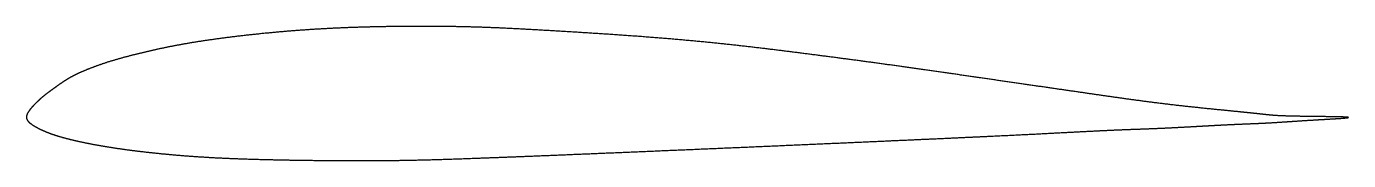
# Model space of a CAD drawing. Header units: millimetres. Extents: x -8 to 742, y -25 to 51.
import ezdxf

# ---------------------------------------------------------------- set-up
doc = ezdxf.new("R2010")
doc.units = ezdxf.units.MM
doc.layers.get('0').update_dxf_attribs({"linetype": 'CONTINUOUS'})

msp = doc.modelspace()

# ---------------------------------------------------------------- linework, layer by layer
msp.add_open_spline([(-8.37, -0.36), (-8.39, 0.13), (-8.26, 1.13), (-7.51, 2.74), (-5.73, 4.98), (-3.29, 7.55), (-0.87, 9.89), (1.87, 12.21), (5, 14.57), (8.15, 16.82), (10.97, 18.84), (13.62, 20.66), (16.63, 22.48), (20.43, 24.42), (25.05, 26.48), (30.34, 28.55), (35.99, 30.52), (41.78, 32.31), (47.53, 33.92), (53.18, 35.37), (58.72, 36.72), (64.27, 38), (70, 39.25), (76.13, 40.47), (82.82, 41.69), (90.18, 42.89), (98.19, 44.06), (106.73, 45.19), (115.65, 46.26), (124.76, 47.24), (133.89, 48.12), (142.94, 48.88), (151.85, 49.53), (160.65, 50.06), (169.39, 50.49), (178.14, 50.82), (186.94, 51.07), (195.81, 51.25), (204.7, 51.36), (213.52, 51.4), (222.16, 51.39), (230.52, 51.32), (238.53, 51.18), (246.19, 50.99), (253.6, 50.74), (260.92, 50.43), (268.37, 50.06), (276.16, 49.65), (284.48, 49.18), (293.42, 48.65), (302.99, 48.08), (313.13, 47.44), (323.69, 46.75), (334.54, 46), (345.48, 45.18), (356.38, 44.3), (367.08, 43.36), (377.53, 42.37), (387.68, 41.32), (397.53, 40.24), (407.12, 39.13), (416.49, 37.99), (425.7, 36.84), (434.8, 35.68), (443.84, 34.51), (452.84, 33.33), (461.83, 32.13), (470.84, 30.92), (479.87, 29.68), (488.93, 28.42), (498.03, 27.13), (507.18, 25.82), (516.37, 24.49), (525.6, 23.15), (534.86, 21.8), (544.13, 20.45), (553.38, 19.11), (562.56, 17.78), (571.64, 16.47), (580.57, 15.17), (589.33, 13.9), (597.91, 12.65), (606.35, 11.43), (614.72, 10.24), (623.12, 9.08), (631.68, 7.96), (640.45, 6.89), (649.43, 5.87), (658.49, 4.91), (667.38, 4.01), (675.65, 3.2), (682.88, 2.47), (688.81, 1.84), (693.47, 1.32), (697.35, 0.9), (701.52, 0.59), (707.04, 0.37), (714.5, 0.23), (723.4, 0.12), (732.21, 0.03), (739.1, -0.1), (742.45, -0.3), (741.39, -0.59), (736.47, -0.96), (729.14, -1.39), (721.12, -1.85), (713.71, -2.31), (707.33, -2.74), (701.92, -3.11), (697.04, -3.42), (692.22, -3.66), (687.14, -3.87), (681.61, -4.09), (675.59, -4.35), (669.13, -4.67), (662.33, -5.04), (655.32, -5.44), (648.27, -5.83), (641.36, -6.2), (634.73, -6.51), (628.51, -6.76), (622.77, -6.98), (617.5, -7.16), (612.6, -7.35), (607.82, -7.55), (602.88, -7.78), (597.5, -8.05), (591.51, -8.35), (584.88, -8.7), (577.64, -9.08), (569.89, -9.48), (561.73, -9.9), (553.22, -10.32), (544.37, -10.75), (535.15, -11.19), (525.52, -11.64), (515.41, -12.1), (504.74, -12.58), (493.47, -13.09), (481.55, -13.63), (468.98, -14.19), (455.78, -14.77), (441.97, -15.38), (427.62, -16.01), (412.81, -16.66), (397.62, -17.32), (382.18, -17.99), (366.6, -18.65), (351.03, -19.31), (335.62, -19.96), (320.54, -20.59), (305.92, -21.2), (291.93, -21.77), (278.67, -22.31), (266.24, -22.8), (254.69, -23.25), (244.02, -23.65), (234.18, -23.99), (225.03, -24.28), (216.39, -24.52), (208.03, -24.7), (199.73, -24.83), (191.27, -24.91), (182.52, -24.94), (173.4, -24.93), (163.97, -24.87), (154.34, -24.78), (144.7, -24.65), (135.2, -24.48), (126.02, -24.28), (117.27, -24.03), (108.98, -23.74), (101.08, -23.39), (93.46, -22.98), (86, -22.49), (78.59, -21.93), (71.15, -21.27), (63.69, -20.53), (56.27, -19.69), (49, -18.78), (41.99, -17.78), (35.31, -16.72), (29.04, -15.6), (23.18, -14.42), (17.75, -13.2), (12.75, -11.92), (8.23, -10.6), (4.22, -9.21), (0.73, -7.74), (-2.36, -6.18), (-5.23, -4.51), (-7.22, -3.04), (-8.12, -1.77), (-8.35, -0.84), (-8.37, -0.36)], degree=5)

doc.saveas('drawing.dxf')
